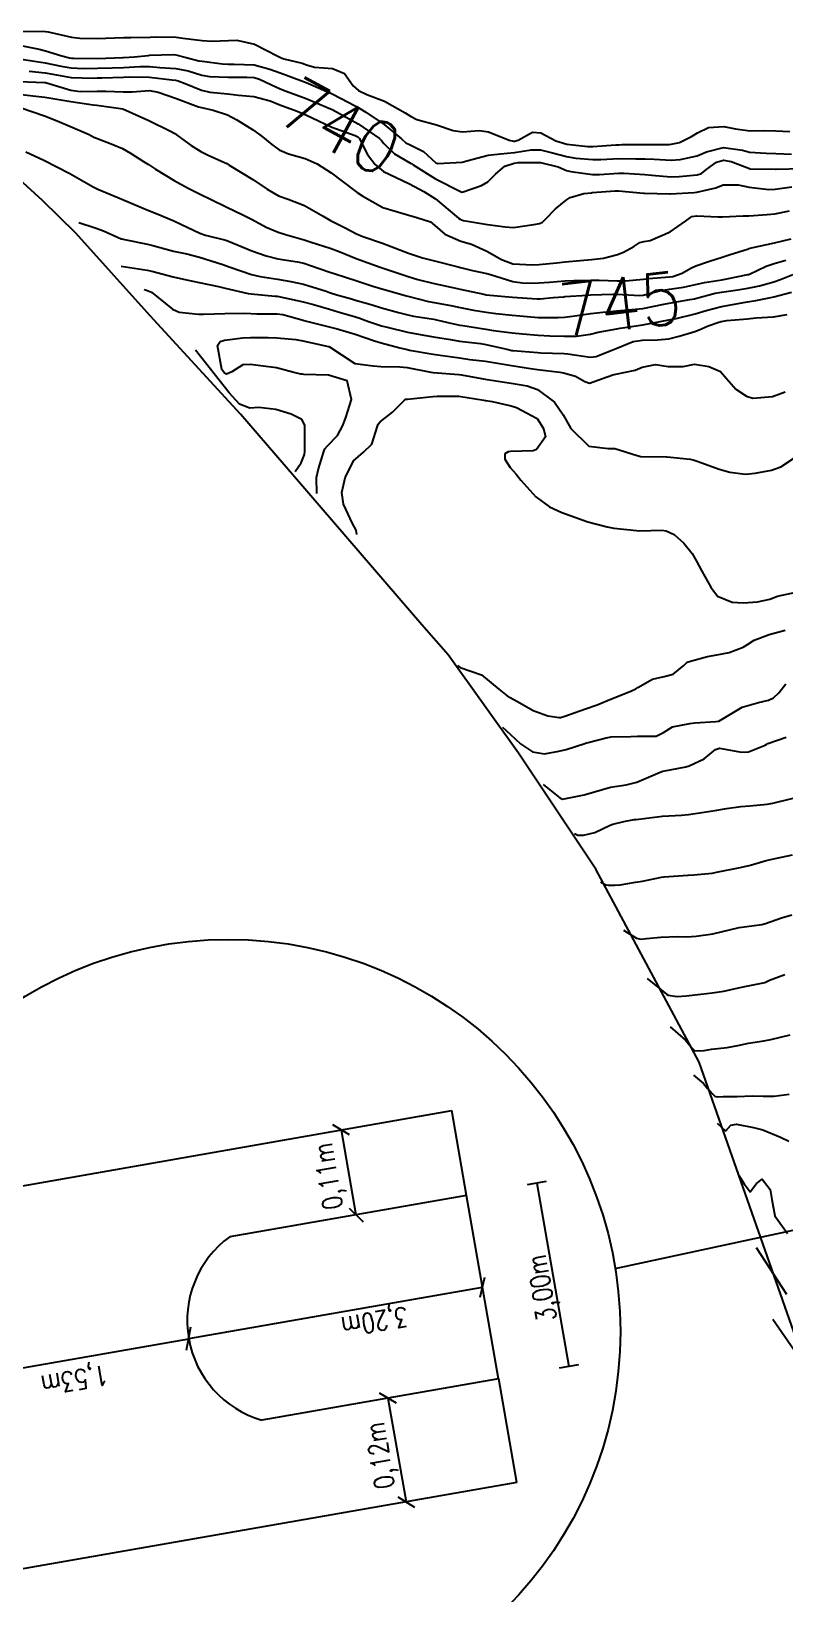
# Model space of a CAD drawing. Header units: metres. Extents: x 318500 to 325275, y 7408834 to 7428799.
# Drawn here: x 319990.9 to 320048.6, y 7410555.2 to 7410674.8 of the extents above; entities that cross this region are included whole.
import ezdxf
from ezdxf.enums import TextEntityAlignment as Align

# ---------------------------------------------------------------- set-up
doc = ezdxf.new("R2010")
doc.units = ezdxf.units.M
doc.header["$MEASUREMENT"] = 0
doc.linetypes.add('CONTINUO', pattern=[0])
for name, color, linetype in [('Area', 45, 'Continuous'), ('Cotas', 45, 'Continuous'), ('Curvas de Nivel 1m', 11, 'Continuous'), ('Curvas de Nivel 5m', 15, 'Continuous'), ('DETALHES', 45, 'Continuous'), ('TEXTO', 45, 'Continuous')]:
    doc.layers.add(name, color=color, linetype=linetype)
doc.styles.add('ROMANS', font='romans', dxfattribs={"height": 0.2})
doc.styles.add('Style-STANDARD', font='STANDARD.shx')

msp = doc.modelspace()

# ---------------------------------------------------------------- linework, layer by layer
at = {"layer": 'Area'}
msp.add_lwpolyline([(320050.47, 7410550.87), (320050.22, 7410561.22), (320050.42, 7410562.97), (320049.95, 7410573.37), (320042.05, 7410595.88), (320034.13, 7410610.64), (320028.22, 7410619.52), (320022.83, 7410627.05), (320020.82, 7410629.35), (320010.27, 7410641.59), (320006.94, 7410645.46), (320000.03, 7410652.99), (319994.34, 7410659.31), (319991.77, 7410661.79), (319985.61, 7410667.41)], dxfattribs=at)
at = {"layer": 'Curvas de Nivel 1m', "flags": 128}
for points, elevation in [([(319990.18, 7410674.75), (319992.02, 7410674.72), (319992.21, 7410674.7), (319994.01, 7410674.29), (319994.65, 7410674.21), (319996.01, 7410674.19), (319996.63, 7410674.21), (319998.01, 7410674.26), (319998.54, 7410674.27), (320000.01, 7410674.31), (320000.47, 7410674.32), (320002.01, 7410674.29), (320002.53, 7410674.23), (320004.01, 7410674.05), (320004.73, 7410674), (320006.01, 7410674.04), (320006.65, 7410674.06), (320008.01, 7410673.77), (320009.8, 7410672.84), (320009.99, 7410672.73), (320010.26, 7410672.65), (320011.66, 7410672.3), (320011.99, 7410672.19), (320012.59, 7410672.01), (320013.98, 7410671.9), (320014.9, 7410671.51), (320015.55, 7410670.58), (320015.96, 7410670.22), (320016.6, 7410669.92), (320017.95, 7410669.4), (320019.53, 7410668.52), (320019.94, 7410668.26), (320020.44, 7410668.01), (320021.93, 7410667.58), (320023.22, 7410667.17), (320023.92, 7410667.06), (320025.21, 7410667.16), (320025.92, 7410667.05), (320027.51, 7410666.42), (320027.83, 7410666.34), (320027.91, 7410666.34), (320028.18, 7410666.41), (320029.28, 7410667.02), (320029.92, 7410666.97), (320031.08, 7410666.37), (320031.91, 7410666.12), (320033.51, 7410665.94), (320033.91, 7410665.93), (320035.67, 7410666.06), (320035.91, 7410666.07), (320036.13, 7410666.08), (320037.91, 7410666.08), (320039.74, 7410666.09), (320039.91, 7410666.1), (320040.53, 7410666.24), (320041.45, 7410666.69), (320041.92, 7410666.97), (320042.76, 7410667.38), (320043.93, 7410667.46), (320044.83, 7410667.28), (320045.92, 7410667.14), (320046.93, 7410667.15), (320047.92, 7410667.13), (320048.97, 7410667.08)], 738), ([(319990, 7410673.69), (319991.52, 7410673.38), (319992, 7410673.26), (319993.27, 7410672.87), (319993.85, 7410672.72), (319993.99, 7410672.69), (319994.16, 7410672.68), (319995.99, 7410672.67), (319997.92, 7410672.74), (319997.99, 7410672.74), (319998.82, 7410672.8), (319999.87, 7410672.9), (319999.99, 7410672.91), (320001.78, 7410672.97), (320001.99, 7410672.95), (320002.78, 7410672.75), (320003.75, 7410672.5), (320003.99, 7410672.45), (320005.55, 7410672.27), (320005.99, 7410672.24), (320006.44, 7410672.24), (320007.98, 7410672.17), (320009.18, 7410671.86), (320009.98, 7410671.56), (320010.66, 7410671.32), (320011.97, 7410670.84), (320012.5, 7410670.61), (320013.96, 7410669.95), (320015.22, 7410669.31), (320015.95, 7410668.91), (320016.54, 7410668.56), (320017.93, 7410667.62), (320019.26, 7410666.53), (320019.6, 7410666.22), (320019.91, 7410666.05), (320020.94, 7410665.54), (320021.89, 7410664.69), (320022.03, 7410664.63), (320023.89, 7410664.74), (320024.26, 7410664.83), (320025.9, 7410665.26), (320026.83, 7410665.36), (320027.9, 7410665.48), (320029.19, 7410665.68), (320029.9, 7410665.67), (320030.82, 7410665.45), (320031.9, 7410665.17), (320032.6, 7410665.05), (320033.9, 7410664.94), (320034.52, 7410664.94), (320035.9, 7410665.01), (320037.19, 7410665), (320037.9, 7410664.99), (320038.59, 7410664.97), (320039.9, 7410664.9), (320040.6, 7410664.94), (320041.9, 7410665.23), (320042.6, 7410665.52), (320043.91, 7410665.86), (320045.36, 7410665.64), (320045.9, 7410665.51), (320047.18, 7410665.43), (320047.9, 7410665.4), (320049.12, 7410665.35)], 739), ([(319989.97, 7410670.91), (319991.97, 7410670.84), (319992.02, 7410670.83), (319993.96, 7410670.25), (319994.66, 7410670.15), (319995.96, 7410670.17), (319996.62, 7410670.17), (319997.96, 7410670.12), (319998.64, 7410670.12), (319999.96, 7410670.21), (320000.63, 7410670.1), (320001.95, 7410669.62), (320003.71, 7410668.97), (320003.94, 7410668.91), (320004.84, 7410668.72), (320005.93, 7410668.35), (320006.65, 7410667.97), (320007.92, 7410667.18), (320008.62, 7410666.67), (320009.34, 7410666.09), (320009.9, 7410665.67), (320010.62, 7410665.36), (320011.89, 7410665.01), (320012.81, 7410664.61), (320013.88, 7410663.93), (320015.65, 7410662.57), (320015.86, 7410662.42), (320016.29, 7410662.13), (320017.84, 7410661.27), (320019.64, 7410660.72), (320019.83, 7410660.68), (320020.43, 7410660.51), (320021.49, 7410660.16), (320021.82, 7410659.89), (320022.57, 7410659.23), (320023.81, 7410658.7), (320024.62, 7410658.45), (320025.8, 7410657.92), (320026.92, 7410657.29), (320027.79, 7410656.96), (320029.29, 7410656.89), (320029.79, 7410656.91), (320031.11, 7410657.04), (320031.79, 7410657.11), (320032.94, 7410657.2), (320033.79, 7410657.28), (320034.73, 7410657.38), (320035.8, 7410657.67), (320036.25, 7410657.85), (320037.03, 7410658.29), (320037.49, 7410658.6), (320037.81, 7410658.67), (320038.29, 7410658.75), (320039.82, 7410659.4), (320041, 7410660.23), (320041.49, 7410660.57), (320041.84, 7410660.64), (320043.5, 7410660.54), (320043.84, 7410660.55), (320045.4, 7410660.62), (320045.84, 7410660.64), (320047.26, 7410660.73), (320047.84, 7410660.79), (320048.95, 7410661.02)], 742), ([(319990.76, 7410671.69), (319991.98, 7410671.57), (319992.56, 7410671.47), (319993.97, 7410671.2), (319995.65, 7410671.17), (319995.97, 7410671.18), (319996.32, 7410671.18), (319997.97, 7410671.23), (319998.43, 7410671.26), (319999.97, 7410671.25), (320001.69, 7410671.04), (320001.97, 7410671), (320002.17, 7410670.96), (320002.71, 7410670.75), (320003.96, 7410670.24), (320004.58, 7410670.1), (320005.96, 7410669.95), (320006.79, 7410669.86), (320007.96, 7410669.75), (320009.2, 7410669.42), (320009.95, 7410669.13), (320011.27, 7410668.63), (320011.94, 7410668.36), (320012.43, 7410668.12), (320013.92, 7410667.42), (320015.72, 7410666.77), (320015.91, 7410666.68), (320016.02, 7410666.57), (320016.65, 7410665.31), (320017.24, 7410664.55), (320017.88, 7410664.03), (320018.86, 7410663.55), (320019.87, 7410663.07), (320020.97, 7410662.5), (320021.85, 7410661.94), (320023.63, 7410660.46), (320023.74, 7410660.37), (320023.83, 7410660.33), (320024.01, 7410660.28), (320025.83, 7410659.96), (320027.19, 7410659.78), (320027.82, 7410659.73), (320029.4, 7410659.96), (320029.83, 7410660.04), (320030.06, 7410660.15), (320030.27, 7410660.38), (320031.05, 7410661.16), (320031.85, 7410661.84), (320032.18, 7410662.03), (320033.21, 7410662.34), (320033.79, 7410662.4), (320033.86, 7410662.41), (320035.62, 7410662.55), (320035.86, 7410662.55), (320037.78, 7410662.36), (320037.86, 7410662.36), (320039.8, 7410662.32), (320039.86, 7410662.32), (320041.67, 7410662.42), (320041.86, 7410662.43), (320043.31, 7410662.76), (320043.87, 7410662.99), (320045.04, 7410663.01), (320045.87, 7410662.81), (320047.37, 7410662.65), (320047.87, 7410662.68), (320049.13, 7410662.86)], 741), ([(319989.96, 7410669.94), (319991.05, 7410669.8), (319991.95, 7410669.72), (319993.33, 7410669.49), (319993.95, 7410669.37), (319995.66, 7410669.13), (319995.94, 7410669.1), (319997.94, 7410668.81), (319999.93, 7410667.92), (320001.58, 7410667.1), (320001.91, 7410666.92), (320002.15, 7410666.76), (320003.17, 7410666.01), (320003.9, 7410665.56), (320004.45, 7410665.28), (320005.72, 7410664.7), (320005.89, 7410664.62), (320006.07, 7410664.51), (320007.87, 7410663.42), (320008.98, 7410662.66), (320009.85, 7410662.17), (320010.58, 7410661.9), (320011.84, 7410661.41), (320013.25, 7410660.61), (320013.83, 7410660.28), (320014.95, 7410659.71), (320015.82, 7410659.26), (320016.31, 7410659.05), (320017.81, 7410658.54), (320019.8, 7410657.76), (320020.87, 7410657.42), (320021.79, 7410657.19), (320023.49, 7410656.76), (320023.78, 7410656.67), (320024.69, 7410656.45), (320025.78, 7410656.22), (320026.07, 7410656.14), (320027.77, 7410655.61), (320028.69, 7410655.47), (320029.77, 7410655.5), (320030.58, 7410655.55), (320031.77, 7410655.65), (320032.44, 7410655.68), (320033.77, 7410655.7), (320034.39, 7410655.7), (320035.77, 7410655.66), (320036.41, 7410655.65), (320037.77, 7410655.79), (320038.2, 7410655.84), (320039.78, 7410655.97), (320040.02, 7410656), (320040.75, 7410656.24), (320041.4, 7410656.62), (320041.79, 7410656.81), (320042.83, 7410657.17), (320043.8, 7410657.47), (320044.35, 7410657.65), (320045.81, 7410658.11), (320045.85, 7410658.13), (320046.06, 7410658.17), (320047.81, 7410658.56), (320049.08, 7410658.87)], 743), ([(319990.06, 7410668.92), (319991.93, 7410668.28), (319992.91, 7410667.89), (319993.92, 7410667.46), (319995.34, 7410666.85), (319995.72, 7410666.65), (319995.91, 7410666.56), (319997.16, 7410666.08), (319997.9, 7410665.77), (319998.52, 7410665.43), (319999.52, 7410664.79), (319999.89, 7410664.56), (320000.44, 7410664.21), (320001.87, 7410663.34), (320002.92, 7410662.74), (320003.85, 7410662.28), (320004.68, 7410661.88), (320005.84, 7410661.32), (320007.17, 7410660.69), (320007.83, 7410660.34), (320008.9, 7410659.75), (320009.82, 7410659.37), (320010.38, 7410659.21), (320011.81, 7410658.79), (320012.35, 7410658.61), (320013.8, 7410658.15), (320014.5, 7410657.89), (320015.79, 7410657.36), (320017.63, 7410656.7), (320017.78, 7410656.64), (320018.08, 7410656.54), (320019.77, 7410655.98), (320020.52, 7410655.76), (320021.76, 7410655.46), (320023.05, 7410655.18), (320023.76, 7410655.03), (320025.57, 7410654.63), (320025.75, 7410654.59), (320027.75, 7410654.41), (320029.64, 7410654.27), (320029.75, 7410654.27), (320029.86, 7410654.27), (320030.86, 7410654.37), (320031.68, 7410654.44), (320031.75, 7410654.45), (320033.52, 7410654.57), (320033.75, 7410654.58), (320035.43, 7410654.63), (320035.75, 7410654.63), (320037.5, 7410654.54), (320037.75, 7410654.57), (320039.11, 7410654.91), (320039.76, 7410655.01), (320040.84, 7410655.16), (320041.77, 7410655.37), (320042.46, 7410655.52), (320043.77, 7410655.73), (320044.17, 7410655.8), (320045.78, 7410656.13), (320045.81, 7410656.14), (320045.9, 7410656.17), (320047.17, 7410656.77), (320047.79, 7410656.99), (320048.68, 7410657.24)], 744), ([(319994.57, 7410660.11), (319995.82, 7410659.72), (319996.46, 7410659.47), (319997.81, 7410658.87), (319997.86, 7410658.86), (319998.06, 7410658.81), (319999.81, 7410658.46), (320000.23, 7410658.35), (320001.8, 7410657.93), (320002.82, 7410657.72), (320003.79, 7410657.47), (320005.58, 7410656.9), (320005.78, 7410656.83), (320006.14, 7410656.7), (320007.77, 7410656.14), (320008.44, 7410656), (320009.77, 7410655.78), (320010.79, 7410655.61), (320011.76, 7410655.41), (320013.5, 7410654.86), (320013.75, 7410654.77), (320014.32, 7410654.59), (320015.44, 7410654.27), (320015.75, 7410654.18), (320017.01, 7410653.82), (320017.74, 7410653.59), (320019.04, 7410653.23), (320019.74, 7410653.05), (320020.18, 7410652.96), (320021.73, 7410652.72), (320021.93, 7410652.68), (320022.81, 7410652.47), (320023.73, 7410652.27), (320023.95, 7410652.23), (320025.72, 7410651.95), (320026.3, 7410651.85), (320027.72, 7410651.68), (320028.52, 7410651.6), (320029.72, 7410651.49), (320030.62, 7410651.46), (320031.72, 7410651.43), (320032.65, 7410651.41), (320033.72, 7410651.57), (320034.32, 7410651.72), (320035.73, 7410651.98), (320036, 7410652.03), (320037.73, 7410652.28), (320039.73, 7410652.66), (320040.27, 7410652.77), (320041.74, 7410653.14), (320042.57, 7410653.38), (320043.74, 7410653.69), (320045.6, 7410654.02), (320045.75, 7410654.05), (320046.37, 7410654.16), (320047.52, 7410654.37), (320047.75, 7410654.42), (320049.1, 7410654.78)], 746), ([(319997.81, 7410656.77), (319999.78, 7410656.48), (320000.16, 7410656.39), (320001.77, 7410655.96), (320002.79, 7410655.72), (320003.76, 7410655.54), (320005.24, 7410655.23), (320005.76, 7410655.09), (320007.52, 7410654.68), (320007.75, 7410654.65), (320009.59, 7410654.49), (320009.75, 7410654.47), (320011.28, 7410654.16), (320011.74, 7410654.05), (320012.52, 7410653.84), (320013.74, 7410653.48), (320014.42, 7410653.28), (320015.73, 7410652.89), (320015.98, 7410652.82), (320016.74, 7410652.55), (320017.73, 7410652.22), (320018.16, 7410652.1), (320019.72, 7410651.72), (320020.68, 7410651.54), (320021.71, 7410651.38), (320023.02, 7410651.16), (320023.71, 7410651.05), (320025.3, 7410650.86), (320025.71, 7410650.79), (320027.33, 7410650.42), (320027.7, 7410650.33), (320027.79, 7410650.32), (320029.7, 7410650.17), (320029.92, 7410650.15), (320031.7, 7410650.1), (320031.98, 7410650.07), (320033.69, 7410649.81), (320034.15, 7410649.86), (320035.23, 7410650.31), (320035.57, 7410650.43), (320035.7, 7410650.49), (320036.99, 7410651.01), (320037.71, 7410651.12), (320038.85, 7410651.13), (320039.71, 7410651.22), (320040.52, 7410651.43), (320041.72, 7410651.79), (320042.04, 7410651.9), (320042.73, 7410652.21), (320043.46, 7410652.47), (320043.73, 7410652.54), (320044.15, 7410652.61), (320045.74, 7410652.76), (320046.39, 7410652.82), (320047.74, 7410652.9), (320048.79, 7410653.08)], 747), ([(319999.56, 7410654.98), (319999.75, 7410654.94), (320000.12, 7410654.78), (320001.74, 7410653.49), (320002.25, 7410653.27), (320003.73, 7410653.11), (320004.11, 7410653.1), (320005.73, 7410653.15), (320007.23, 7410653.19), (320007.73, 7410653.15), (320008.19, 7410653.13), (320009.73, 7410653.14), (320010.17, 7410653.08), (320011.73, 7410652.64), (320011.78, 7410652.62), (320013.72, 7410652.14), (320014.33, 7410651.99), (320015.71, 7410651.57), (320017.19, 7410651.06), (320017.71, 7410650.9), (320019.13, 7410650.53), (320019.7, 7410650.39), (320019.86, 7410650.35), (320021.69, 7410650.04), (320022.21, 7410649.97), (320023.69, 7410649.76), (320024.49, 7410649.65), (320025.69, 7410649.5), (320026.76, 7410649.34), (320027.68, 7410649.18), (320029.12, 7410648.95), (320029.68, 7410648.88), (320031.38, 7410648.66), (320031.67, 7410648.61), (320032.58, 7410648.35), (320033.29, 7410647.96), (320033.66, 7410647.82), (320035, 7410648.31), (320035.5, 7410648.48), (320035.67, 7410648.51), (320037.15, 7410648.81), (320037.68, 7410649.04), (320038.69, 7410649.26), (320039.68, 7410649.1), (320040.82, 7410649.09), (320041.69, 7410649.27), (320042.78, 7410649.11), (320043.68, 7410648.71), (320044.14, 7410648.19), (320044.86, 7410647.38), (320045.66, 7410646.83), (320046.16, 7410646.67), (320047.66, 7410646.8), (320048.62, 7410647.17)], 748), ([(320011.13, 7410641.07), (320011.58, 7410641.73), (320011.84, 7410642.37), (320011.87, 7410642.62), (320011.87, 7410644.37), (320011.87, 7410644.62), (320011.63, 7410645.05), (320010.81, 7410645.45), (320009.64, 7410645.82), (320008.35, 7410645.96), (320007.64, 7410645.91), (320006.87, 7410646.22), (320006.06, 7410647.09), (320003.49, 7410650.35)], 748), ([(320012.77, 7410639.39), (320012.76, 7410640.61), (320012.9, 7410641.28), (320013.32, 7410642.6), (320013.4, 7410642.79), (320013.6, 7410643.02), (320014.37, 7410643.83), (320014.78, 7410644.58), (320015.01, 7410645.2), (320015.42, 7410646.57), (320015.1, 7410648.01), (320013.67, 7410648.44), (320011.78, 7410648.5), (320011.67, 7410648.51), (320011.56, 7410648.52), (320011.03, 7410648.63), (320009.68, 7410649), (320009.27, 7410649.06), (320007.68, 7410649.26), (320007.12, 7410649.24), (320006.27, 7410648.69), (320005.86, 7410648.51), (320005.72, 7410648.59), (320005.51, 7410648.87), (320005.18, 7410650.71), (320005.39, 7410651.02), (320005.71, 7410651.12), (320007.11, 7410651.29), (320007.71, 7410651.32), (320009.06, 7410651.31), (320009.71, 7410651.3), (320011.16, 7410651.18), (320011.71, 7410651.07), (320013.68, 7410650.62), (320013.7, 7410650.62), (320013.75, 7410650.6), (320015.68, 7410649.32), (320017.08, 7410649.15), (320017.68, 7410649.11), (320019.13, 7410649.07), (320019.68, 7410649.02), (320021.51, 7410648.66), (320021.67, 7410648.64), (320023.64, 7410648.49), (320023.67, 7410648.49), (320023.84, 7410648.46), (320025.67, 7410648.12), (320027.15, 7410647.9), (320027.66, 7410647.82), (320028.89, 7410647.62), (320029.66, 7410647.35), (320030.97, 7410646.37), (320031.64, 7410645.4), (320032.22, 7410644.35), (320033.6, 7410643), (320035.07, 7410642.84), (320035.6, 7410642.83), (320037.3, 7410642.28), (320037.59, 7410642.21), (320039.53, 7410642.19), (320039.59, 7410642.19), (320041.36, 7410642), (320041.59, 7410641.96), (320041.96, 7410641.84), (320043.58, 7410641.24), (320044.4, 7410641.01), (320045.58, 7410640.87), (320046.34, 7410640.93), (320047.58, 7410641.16), (320048.29, 7410641.43), (320049.33, 7410642.12)], 749), ([(320023.55, 7410626.22), (320023.75, 7410626.08), (320025.37, 7410625.51), (320026.72, 7410624.42), (320027.34, 7410623.91), (320028.31, 7410623.36), (320029.33, 7410622.78), (320030.45, 7410622.37), (320031.33, 7410622.25), (320031.43, 7410622.26), (320031.76, 7410622.35), (320033.34, 7410622.92), (320034.24, 7410623.21), (320035.34, 7410623.68), (320035.79, 7410623.86), (320036.87, 7410624.28), (320037.2, 7410624.44), (320037.35, 7410624.54), (320038.46, 7410625.17), (320039.37, 7410625.38), (320040.05, 7410625.56), (320040.87, 7410626.23), (320041.13, 7410626.48), (320041.39, 7410626.57), (320042.68, 7410626.92), (320043.39, 7410627.05), (320044.35, 7410627.23), (320045.4, 7410627.64), (320045.73, 7410627.84), (320046.24, 7410628.16), (320047.41, 7410628.59), (320048.62, 7410628.92)], 751), ([(320027, 7410621.5), (320027.61, 7410620.95), (320028.37, 7410620.24), (320029.29, 7410619.62), (320030.2, 7410619.46), (320031.29, 7410619.66), (320031.85, 7410619.79), (320033.3, 7410620.25), (320033.35, 7410620.28), (320033.54, 7410620.33), (320034.92, 7410620.7), (320035.31, 7410620.76), (320036.81, 7410620.79), (320037.31, 7410620.83), (320038.74, 7410620.83), (320039.31, 7410621.1), (320040.01, 7410621.54), (320041.32, 7410621.79), (320041.71, 7410621.83), (320043.33, 7410621.94), (320043.55, 7410621.98), (320043.92, 7410622.19), (320045.34, 7410623.03), (320046.59, 7410623.4), (320047.34, 7410623.58), (320047.74, 7410623.74), (320048.13, 7410624.13), (320048.67, 7410624.82)], 752), ([(320030.09, 7410617.11), (320031.38, 7410616.09), (320031.59, 7410616.01), (320033.25, 7410616.33), (320035.26, 7410616.91), (320036.45, 7410617.1), (320037.26, 7410617.29), (320039.07, 7410618.06), (320039.27, 7410618.13), (320039.83, 7410618.24), (320041.02, 7410618.48), (320041.27, 7410618.55), (320042.42, 7410619.08), (320043.29, 7410619.8), (320043.59, 7410619.9), (320045.29, 7410619.59), (320045.83, 7410619.63), (320047.1, 7410620.14), (320047.23, 7410620.22), (320047.3, 7410620.27), (320048.69, 7410620.75)], 753), ([(320032.51, 7410613.38), (320032.75, 7410613.24), (320033.2, 7410613.25), (320034.06, 7410613.46), (320035.22, 7410614), (320035.43, 7410614.09), (320036.27, 7410614.29), (320037.07, 7410614.44), (320037.22, 7410614.45), (320038.84, 7410614.64), (320039.23, 7410614.69), (320040.69, 7410614.77), (320041.23, 7410614.83), (320042.43, 7410615.01), (320043.23, 7410615.13), (320044.14, 7410615.28), (320045.24, 7410615.43), (320045.91, 7410615.49), (320047.24, 7410615.62), (320047.68, 7410615.7), (320049.25, 7410616.07)], 754), ([(320036.26, 7410605.98), (320037.24, 7410605.37), (320037.59, 7410605.3), (320038.02, 7410605.35), (320039.1, 7410605.45), (320040.37, 7410605.5), (320041.1, 7410605.47), (320041.81, 7410605.51), (320043.1, 7410605.69), (320045.11, 7410606.17), (320046.83, 7410606.42), (320047.12, 7410606.5), (320048.34, 7410606.91), (320049.13, 7410607.15)], 756), ([(320038.05, 7410602.28), (320039.54, 7410601.09), (320039.66, 7410601.01), (320040.37, 7410600.9), (320041.04, 7410600.95), (320042.17, 7410601.08), (320043.04, 7410601.19), (320043.92, 7410601.31), (320045.05, 7410601.56), (320045.54, 7410601.68), (320047.06, 7410601.98), (320047.18, 7410602.02), (320047.43, 7410602.14), (320048.6, 7410602.59)], 757), ([(320039.83, 7410598.59), (320040.99, 7410597.57), (320041.49, 7410596.98), (320041.72, 7410596.74), (320042.43, 7410596.77), (320042.99, 7410596.87), (320044.18, 7410596.99), (320044.99, 7410597.15), (320045.82, 7410597.33), (320047, 7410597.51), (320047.54, 7410597.6), (320049.01, 7410597.97)], 758), ([(320041.62, 7410594.89), (320042.37, 7410594.24), (320042.68, 7410593.87), (320043.24, 7410593.29), (320043.42, 7410593.23), (320043.89, 7410593.24), (320044.94, 7410593.26), (320046.09, 7410593.3), (320046.94, 7410593.27), (320047.79, 7410593.29), (320048.94, 7410593.43)], 759), ([(320045.1, 7410587.18), (320045.48, 7410586.58), (320045.94, 7410585.96), (320046.42, 7410586.59), (320046.86, 7410586.92), (320047.47, 7410586.13), (320047.61, 7410585.36), (320047.84, 7410584.13), (320048.8, 7410582.77)], 761), ([(320046.4, 7410581.7), (320048.74, 7410578.12)], 762), ([(320047.69, 7410576.21), (320049.28, 7410573.9)], 763)]:
    msp.add_lwpolyline(points, dxfattribs=dict(at, elevation=elevation))
at = {"layer": 'Curvas de Nivel 5m', "flags": 128}
for points, elevation in [([(319989.99, 7410672.64), (319991.5, 7410672.41), (319991.98, 7410672.33), (319993.2, 7410672.09), (319993.98, 7410671.95), (319994.92, 7410671.91), (319995.98, 7410671.92), (319997.11, 7410671.95), (319997.98, 7410671.99), (319999.25, 7410672.05), (319999.98, 7410672.05), (320000.76, 7410671.99), (320001.98, 7410671.9), (320002.94, 7410671.71), (320003.98, 7410671.4), (320004.55, 7410671.29), (320005.98, 7410671.23), (320007.43, 7410671.24), (320007.98, 7410671.21), (320008.39, 7410671.09), (320009.3, 7410670.66), (320009.97, 7410670.34), (320010.44, 7410670.17), (320011.95, 7410669.61), (320013.65, 7410668.9), (320013.94, 7410668.76), (320014.28, 7410668.59), (320015.93, 7410667.68), (320017.57, 7410666.55), (320017.74, 7410666.38), (320017.91, 7410666.16), (320018.73, 7410665.37), (320019.89, 7410664.68), (320019.99, 7410664.62), (320020.14, 7410664.52), (320021.87, 7410663.46), (320023.82, 7410662.46), (320023.86, 7410662.44), (320023.88, 7410662.44), (320023.98, 7410662.46), (320025.37, 7410662.95), (320025.87, 7410663.24), (320026.49, 7410663.83), (320027.17, 7410664.42), (320027.89, 7410664.66), (320028.2, 7410664.71), (320029.89, 7410664.71), (320031.25, 7410664.37), (320031.89, 7410664.1), (320032.23, 7410664.01), (320033.88, 7410663.79), (320034.42, 7410663.78), (320035.88, 7410663.9), (320036.29, 7410663.89), (320037.88, 7410663.79), (320038.41, 7410663.75), (320039.88, 7410663.62), (320040.5, 7410663.63), (320041.88, 7410663.77), (320042.22, 7410663.88), (320042.64, 7410664.21), (320043.37, 7410664.73), (320043.9, 7410664.88), (320044.49, 7410664.78), (320045.89, 7410664.24), (320045.95, 7410664.23), (320047.89, 7410664.19), (320047.94, 7410664.19), (320049.89, 7410664.24)], 740), ([(319990.51, 7410665.52), (319991.89, 7410664.89), (319993.88, 7410663.88), (319995.66, 7410662.84), (319995.86, 7410662.74), (319996.02, 7410662.68), (319997.85, 7410661.9), (319999.36, 7410661.26), (319999.83, 7410661.06), (320000.55, 7410660.77), (320001.82, 7410660.25), (320002.85, 7410659.77), (320003.82, 7410659.31), (320004.25, 7410659.16), (320005.81, 7410658.77), (320006.01, 7410658.7), (320007.8, 7410657.94), (320008.89, 7410657.56), (320009.79, 7410657.35), (320011.3, 7410657.11), (320011.79, 7410657), (320012.95, 7410656.61), (320013.78, 7410656.32), (320014.18, 7410656.19), (320015.77, 7410655.67), (320017.07, 7410655.24), (320017.76, 7410655.04), (320019.63, 7410654.52), (320019.75, 7410654.49), (320021.33, 7410654.08), (320021.75, 7410654), (320023.03, 7410653.76), (320023.74, 7410653.62), (320024.78, 7410653.41), (320025.74, 7410653.25), (320026.47, 7410653.16), (320027.74, 7410653.04), (320028.31, 7410652.98), (320029.73, 7410652.86), (320031.25, 7410652.85), (320031.74, 7410652.88), (320032.34, 7410652.96), (320033.74, 7410653.15), (320034.67, 7410653.25), (320035.74, 7410653.37), (320036.6, 7410653.43), (320037.74, 7410653.53), (320039.35, 7410653.86), (320039.75, 7410653.95), (320041.33, 7410654.23), (320041.69, 7410654.28), (320041.75, 7410654.3), (320043.27, 7410654.7), (320043.76, 7410654.79), (320044.99, 7410654.96), (320045.76, 7410655.09), (320046.65, 7410655.28), (320047.77, 7410655.58), (320048.19, 7410655.72), (320049.21, 7410656.13)], 745), ([(320015.83, 7410636.25), (320015.79, 7410636.57), (320015.52, 7410637.08), (320014.83, 7410638.58), (320014.69, 7410639.45), (320014.94, 7410640.58), (320015.58, 7410641.88), (320016.34, 7410642.56), (320016.98, 7410643.17), (320017.41, 7410644.54), (320017.47, 7410644.69), (320017.63, 7410644.88), (320018.57, 7410645.6), (320019.49, 7410646.52), (320019.59, 7410646.59), (320019.65, 7410646.6), (320019.73, 7410646.6), (320021.65, 7410646.8), (320021.99, 7410646.82), (320023.65, 7410646.83), (320025.57, 7410646.52), (320025.65, 7410646.51), (320025.71, 7410646.5), (320026.2, 7410646.43), (320027.65, 7410646.1), (320028.07, 7410645.97), (320029.63, 7410645.13), (320030.13, 7410644.37), (320030.27, 7410643.72), (320029.6, 7410642.74), (320029.33, 7410642.65), (320027.59, 7410642.59), (320027.43, 7410642.58), (320027.18, 7410642.42), (320027.18, 7410642.01), (320027.58, 7410641.38), (320028.04, 7410640.87), (320028.4, 7410640.4), (320029.55, 7410639.14), (320030.58, 7410638.37), (320031.53, 7410637.92), (320032.18, 7410637.71), (320033.52, 7410637.23), (320034.99, 7410636.83), (320035.52, 7410636.74), (320037.25, 7410636.55), (320037.51, 7410636.54), (320039.18, 7410636.59), (320039.51, 7410636.53), (320040.14, 7410636.24), (320040.86, 7410635.59), (320041.5, 7410634.79), (320041.84, 7410634.22), (320042.25, 7410633.45), (320042.94, 7410632.21), (320043.45, 7410631.54), (320044.56, 7410631.07), (320045.44, 7410631.01), (320046.51, 7410631.09), (320047.45, 7410631.31), (320048.04, 7410631.54), (320049.46, 7410631.83)], 750), ([(320034.48, 7410609.67), (320034.87, 7410609.44), (320035.08, 7410609.41), (320035.6, 7410609.41), (320036, 7410609.45), (320037.16, 7410609.64), (320037.7, 7410609.73), (320039.17, 7410610.03), (320039.36, 7410610.06), (320041.17, 7410610.18), (320041.21, 7410610.18), (320041.64, 7410610.22), (320043.03, 7410610.34), (320043.17, 7410610.36), (320043.38, 7410610.41), (320045.18, 7410610.78), (320045.98, 7410610.96), (320047.18, 7410611.3), (320047.85, 7410611.47), (320049.19, 7410611.75)], 755), ([(320043.41, 7410591.2), (320043.74, 7410590.9), (320043.88, 7410590.75), (320044.09, 7410590.63), (320044.47, 7410591.05), (320044.91, 7410591.13), (320046.19, 7410590.88), (320046.91, 7410590.7), (320048.26, 7410590.13), (320048.9, 7410589.83)], 760)]:
    msp.add_lwpolyline(points, dxfattribs=dict(at, elevation=elevation))
at = {"layer": 'DETALHES'}
for p, q in [((319981.1, 7410584.82), (320023.1, 7410592.18)), ((320024.24, 7410585.68), (320023.1, 7410592.18)), ((320015.28, 7410590.31), (320013.99, 7410591.08)), ((320014.63, 7410590.71), (320015.77, 7410584.21)), ((320024.23, 7410585.69), (320006.11, 7410582.52)), ((320026.69, 7410571.65), (320024.24, 7410585.68)), ((320030.34, 7410586.76), (320028.87, 7410586.5)), ((320029.61, 7410586.63), (320032.06, 7410572.59)), ((320015.25, 7410584.72), (320016.33, 7410583.67)), ((320002.97, 7410574.74), (320025.46, 7410578.67)), ((320025.28, 7410577.9), (320025.64, 7410579.44)), ((320002.81, 7410573.84), (320003.14, 7410575.63)), ((319983.47, 7410571.31), (320002.97, 7410574.72)), ((320032.8, 7410572.72), (320031.32, 7410572.46)), ((320026.69, 7410571.65), (320008.57, 7410568.49)), ((320028.09, 7410563.73), (320026.7, 7410571.66)), ((320018.87, 7410569.78), (320017.58, 7410570.55)), ((320018.22, 7410570.17), (320019.61, 7410562.24)), ((320028.09, 7410563.73), (319986.08, 7410556.38)), ((320018.98, 7410562.63), (320020.26, 7410561.84))]:
    msp.add_line(p, q, dxfattribs=at)
at = {"layer": 'DETALHES', "linetype": 'CONTINUO'}
msp.add_circle((320006.01, 7410575.27), 30, dxfattribs=at)
at = {"layer": 'DETALHES'}
msp.add_arc((320010.79, 7410576.11), 7.94, 126.077, 253.7552, dxfattribs=at)
at = {"layer": 'TEXTO', "linetype": 'CONTINUO'}
msp.add_polyline3d([(320035.62, 7410580.09, 0), (320264.17, 7410629.28, 0)], dxfattribs=at)

# ---------------------------------------------------------------- texts
at = {"layer": 'Cotas', "style": 'Style-STANDARD'}
for s, rotation, p in [('740', 331.4464, (320014.59, 7410667.44, 740)), ('745', 6.4985, (320035.98, 7410653.9, 745))]:
    msp.add_text(s, height=4, rotation=rotation, dxfattribs=at).set_placement(p, align=Align.MIDDLE_CENTER)
at = {"layer": 'DETALHES', "style": 'ROMANS', "width": 0.8}
for s, rotation, p in [('0,11m', 99.5214, (320014.78, 7410584.74)), ('3,00m', 99.5214, (320031.13, 7410576.19)), ('3,20m', 189.5214, (320019.63, 7410577.18)), ('1,53m', 189.5214, (319996.65, 7410572.71)), ('0,12m', 99.5214, (320018.75, 7410563.37))]:
    msp.add_text(s, height=1.5, rotation=rotation, dxfattribs=at).set_placement(p)

doc.saveas('drawing.dxf')
